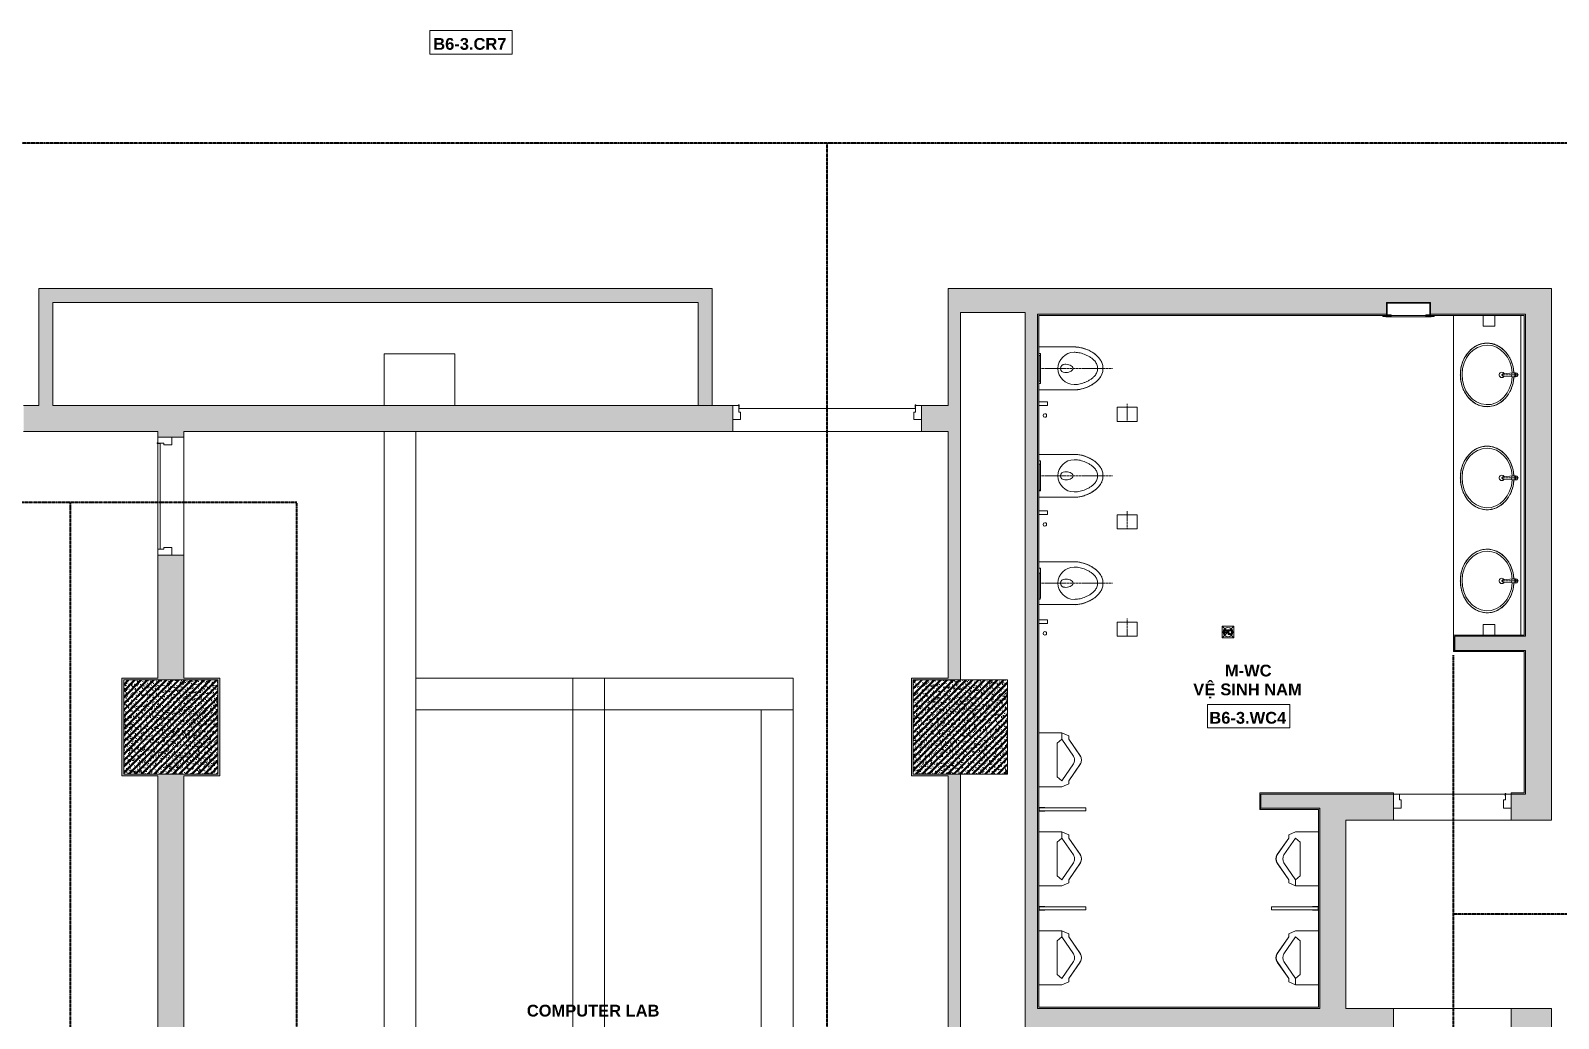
# Model space of a CAD drawing. Header units: millimetres. Extents: x -31340 to 17660, y 19597 to 75297.
# Drawn here: x -18080 to -5115, y 24872 to 33262 of the extents above; entities that cross this region are included whole.
import ezdxf

# ---------------------------------------------------------------- set-up
doc = ezdxf.new("R2010")
doc.units = ezdxf.units.MM
doc.linetypes.add('Dash', pattern=[6.35, 3.175, -3.175])
doc.linetypes.add('dash 1-1', pattern=[2, 1, -1])
for name, color, linetype, lineweight in [('A-AREA-IDEN', 2, 'Continuous', 9), ('A-DETL', 90, 'Continuous', 5), ('A-DETL-MBND', 5, 'Continuous', 5), ('A-DOOR', 31, 'Continuous', 5), ('A-DOOR-FRAM', 31, 'Continuous', 5), ('A-FLOR', 192, 'Continuous', 5), ('A-WALL', 113, 'Continuous', 5), ('A-WALL-PATT', 111, 'Continuous', 5), ('M-EQPM', 50, 'Continuous', 5), ('P-SANR-FIXT', 6, 'Continuous', 5), ('P-SANR-FIXT-HDLN', 131, 'Dash', 5), ('Q-SPCQ', 91, 'Continuous', 5), ('S-COLS', 52, 'Continuous', 5)]:
    doc.layers.add(name, color=color, linetype=linetype, lineweight=lineweight)
doc.styles.add('Arial_B', font='arialbd.ttf', dxfattribs={"height": 100})
doc.styles.add('Arial_B_1', font='arialbd.ttf', dxfattribs={"height": 100})
pattern_1 = [(50, (0, 0), (63.7639, -5.57885), [6.668, -73.343]), (355, (0, 0), (-12.33488, 66.86951), [5.334, -58.674]), (100.451, (5.314, -0.465), (51.43036, 61.29098), [5.667, -62.332]), (46.184, (0, 17.78), (94.87722, -14.71484), [10.001, -110.014]), (96.636, (7.91, 16.55), (83.09115, 86.5993), [8.5, -93.497]), (351.184, (0, 17.78), (83.09204, 86.59928), [8.001, -88.011]), (21, (8.89, 13.335), (53.06449, -35.79273), [6.667, -73.342]), (326, (8.89, 13.335), (21.63066, 64.46546), [5.334, -58.674]), (71.451, (13.31, 10.35), (74.69646, 28.67237), [5.667, -62.332]), (37.5, (0, 0), (1.080413, 29.594271), [1.676, -56.286, 1.676, -57.887, -58.896]), (37.5, (0, 0), (1.080413, 29.594271), [-117.526, 1.676, -57.22]), (7.5, (0, 0), (23.386368, 35.063507), [1.676, -32.283, 1.676, -54.953, -22.447]), (7.5, (0, 0), (23.386368, 35.063507), [-90.589, 1.676, -20.771]), (327.5, (-19.825, 0), (47.456567, -2.005468), [1.676, -20.549, 1.676, -67.666, -92.011]), (327.5, (-19.825, 0), (47.456567, -2.005468), [-91.567, 1.676, -90.335]), (317.5, (-28.715, 0), (51.84495, 8.89904), [1.676, -27.216, 1.676, -44.374, -65.342]), (317.5, (-28.715, 0), (51.84495, 8.89904), [-74.943, 1.676, -63.665]), (45, (0, 0), (-26.71591, 26.71591), []), (45, (0, 10.89), (-26.71591, 26.71591), [])]

# ---------------------------------------------------------------- blocks, each defined once
blk = doc.blocks.new('DP3-D301 - DP3-D301-9166700-3rd Traffic Floor Plan - Pedestrian')
at = {"layer": 'A-DOOR'}
for p, q in [((447, 113), (447, 94)), ((447, 94), (450, 94)), ((450, 94), (450, 108))]:
    blk.add_line(p, q, dxfattribs=at)
for centre, radius, start, end in [((450, 113), 3, 290.6789, 180), ((450, 113), 3, 48.0065, 121.3362), ((450, 113), 3, 48.0065, 121.3362), ((450, 113), 3, 48.0065, 121.3362), ((450, 113), 3, 48.0065, 121.3362), ((450, 113), 3, 48.0065, 121.3362), ((450, 113), 3, 48.0065, 121.3362), ((450, 113), 3, 48.0065, 121.3362), ((452, 108), 2.19, 120.9247, 176.9338)]:
    blk.add_arc(centre, radius, start, end, dxfattribs=at)
at = {"layer": 'A-DOOR-FRAM'}
for p, q in [((-450, 110), (-500, 110)), ((-450, 60), (-450, 110)), ((-435, 60), (-450, 60)), ((-435, -10), (-435, 60)), ((450, 60), (435, 60)), ((435, 60), (435, -10)), ((450, 94), (450, 60)), ((500, 110), (451, 110)), ((-500, -10), (-435, -10)), ((435, -10), (500, -10))]:
    blk.add_line(p, q, dxfattribs=at)
blk = doc.blocks.new('TWOG-Urinal Partition-Generic-WM - Type 1-10976875-3rd Traffic Floor Plan - Pedestrian')
at = {"layer": 'Q-SPCQ'}
for p, q in [((-262.3, 405), (-287.7, 405)), ((-287.7, 405), (-287.7, 8.175)), ((-262.3, 8.175), (-262.3, 405)), ((-287.7, 55.8), (-290.875, 55.8)), ((-290.875, 55.8), (-290.875, 5)), ((-290.875, 5), (-259.125, 5)), ((-287.7, 8.175), (-262.3, 8.175)), ((-259.125, 55.8), (-262.3, 55.8)), ((-259.125, 5), (-259.125, 55.8))]:
    blk.add_line(p, q, dxfattribs=at)
blk = doc.blocks.new('DP3-D401 - DP3-D401-12130309-3rd Traffic Floor Plan - Pedestrian')
at = {"layer": 'A-DOOR'}
for p, q in [((-751, 110), (-800, 110)), ((-750, 108), (-750, 94)), ((-750, 94), (-747, 94)), ((-750, 54), (-750, 94)), ((-735, 54), (-750, 54)), ((-747, 94), (-747, 113)), ((-735, -10), (-735, 54)), ((750, 54), (735, 54)), ((735, 54), (735, -10)), ((747, 113), (747, 94)), ((747, 94), (750, 94)), ((750, 94), (750, 108)), ((750, 94), (750, 54)), ((800, 110), (751, 110)), ((-800, -10), (-735, -10)), ((735, -10), (800, -10))]:
    blk.add_line(p, q, dxfattribs=at)
for centre, radius, start, end in [((-750, 113), 3, 0, 249.3211), ((-750, 113), 3, 58.6638, 131.9935), ((-750, 113), 3, 58.6638, 131.9935), ((-750, 113), 3, 58.6638, 131.9935), ((-750, 113), 3, 58.6638, 131.9935), ((-750, 113), 3, 58.6638, 131.9935), ((-750, 113), 3, 58.6638, 131.9935), ((-750, 113), 3, 58.6638, 131.9935), ((-752, 108), 2.19, 3.0662, 59.0753), ((750, 113), 3, 290.6789, 180), ((750, 113), 3, 48.0065, 121.3362), ((750, 113), 3, 48.0065, 121.3362), ((750, 113), 3, 48.0065, 121.3362), ((750, 113), 3, 48.0065, 121.3362), ((750, 113), 3, 48.0065, 121.3362), ((750, 113), 3, 48.0065, 121.3362), ((750, 113), 3, 48.0065, 121.3362), ((752, 108), 2.19, 120.9247, 176.9338)]:
    blk.add_arc(centre, radius, start, end, dxfattribs=at)
blk = doc.blocks.new('tu dien - tu dien-10598207-3rd Traffic Floor Plan - Pedestrian')
at = {"layer": 'M-EQPM', "color": 7}
for p, q in [((-300, -220), (-300, 220)), ((300, 220), (300, -220)), ((300, -220), (-300, -220))]:
    blk.add_line(p, q, dxfattribs=at)
blk = doc.blocks.new('OUTLET TRACK - OUTLET TRACK-10609662-3rd Traffic Floor Plan - Pedestrian')
at = {"layer": 'M-EQPM', "color": 7}
for p, q in [((9095, 135), (0, 135)), ((0, 135), (9095, 135)), ((9095, -135), (9095, 135)), ((9095, 135), (9095, -135)), ((0, -135), (9095, -135)), ((9095, -135), (0, -135))]:
    blk.add_line(p, q, dxfattribs=at)
blk = doc.blocks.new('OUTLET TRACK - OUTLET TRACK-10609678-3rd Traffic Floor Plan - Pedestrian')
at = {"layer": 'M-EQPM', "color": 7}
for p, q in [((0, 135), (7000, 135)), ((0, -135), (0, 135)), ((7000, 135), (0, 135)), ((0, 135), (0, -135)), ((7000, 135), (7000, -135)), ((7000, -135), (7000, 135)), ((7000, -135), (0, -135)), ((0, -135), (7000, -135))]:
    blk.add_line(p, q, dxfattribs=at)
blk = doc.blocks.new('OUTLET TRACK - OUTLET TRACK-10613660-3rd Traffic Floor Plan - Pedestrian')
at = {"layer": 'M-EQPM', "color": 7}
for p, q in [((0, 135), (3200, 135)), ((0, -135), (0, 135)), ((3200, 135), (0, 135)), ((0, 135), (0, -135)), ((3200, 135), (3200, -135)), ((3200, -135), (3200, 135)), ((3200, -135), (0, -135)), ((0, -135), (3200, -135))]:
    blk.add_line(p, q, dxfattribs=at)
blk = doc.blocks.new('OUTLET TRACK - OUTLET TRACK-10613659-3rd Traffic Floor Plan - Pedestrian')
at = {"layer": 'M-EQPM', "color": 7}
for p, q in [((0, 135), (6030, 135)), ((0, -135), (0, 135)), ((6030, 135), (0, 135)), ((0, 135), (0, -135)), ((6030, 135), (6030, -135)), ((6030, -135), (6030, 135)), ((6030, -135), (0, -135)), ((0, -135), (6030, -135))]:
    blk.add_line(p, q, dxfattribs=at)
blk = doc.blocks.new('Floor Drain-2D _SWA_ - FD-100-V30-3rd Traffic Floor Plan - Pedestrian')
at = {"layer": 'A-DETL-MBND', "color": 7}
for p, q in [((-50, 50), (-19, 19)), ((-50, -50), (-50, 50)), ((-50, 50), (50, 50)), ((1, 1), (-50, -50)), ((-5, 19), (-32, 19)), ((-32, 19), (-32, -21)), ((-27, 2), (-27, 14)), ((-27, 14), (-5, 14)), ((-8, 2), (-27, 2)), ((-14, 14), (1, -1)), ((-8, -3), (-8, 2)), ((-5, 14), (-5, 19)), ((15, 19), (1, 19)), ((1, 19), (1, -21)), ((14, 14), (6, 6)), ((6, -16), (6, 14)), ((6, 14), (15, 14)), ((22, 18), (15, 19)), ((15, 14), (22, 13)), ((50, 50), (18, 18)), ((28, 15), (22, 18)), ((22, 13), (27, 9)), ((27, 9), (29, -1)), ((32, 9), (28, 15)), ((34, -1), (32, 9)), ((50, 50), (50, -50)), ((50, -50), (-50, -50)), ((-32, -21), (-27, -21)), ((-27, -21), (-27, -3)), ((-27, -3), (-8, -3)), ((1, -21), (16, -21)), ((6, -6), (16, -16)), ((15, -16), (6, -16)), ((21, -15), (15, -16)), ((16, -21), (22, -20)), ((20, -20), (50, -50)), ((25, -13), (21, -15)), ((22, -20), (27, -18)), ((28, -8), (25, -13)), ((27, -18), (30, -15)), ((29, -1), (28, -8)), ((30, -15), (33, -9)), ((33, -9), (34, -1))]:
    blk.add_line(p, q, dxfattribs=at)
blk.add_circle((0, 0), 40, dxfattribs=at)
blk = doc.blocks.new('TOTO-WC-WH - TOILET-V41-3rd Traffic Floor Plan - Pedestrian')
at = {"layer": 'P-SANR-FIXT', "color": 7}
for p, q in [((-182, -300), (-182, 0)), ((-182, 0), (-182, -300)), ((-127, -11), (-127, -15)), ((128, -15), (-127, -15)), ((128, -15), (128, 0)), ((182, 0), (182, -300)), ((182, 0), (182, -300))]:
    blk.add_line(p, q, dxfattribs=at)
for centre, radius in [((0, -300), 137), ((0, -220), 35)]:
    blk.add_arc(centre, radius, 360, 180, dxfattribs=at)
for points, knots in [([(-35, -220), (-36, -234), (-31, -268), (-12, -292), (0, -292)], [0, 0, 0, 0, 0.0856719, 0.1699366, 0.1699366, 0.1699366, 0.1699366]), ([(35, -220), (36, -234), (31, -268), (12, -292), (0, -292)], [0, 0, 0, 0, 0.0856719, 0.1699366, 0.1699366, 0.1699366, 0.1699366]), ([(0, -545), (-9, -545), (-25, -543), (-44, -538), (-58, -532), (-68, -526), (-78, -520), (-90, -511), (-104, -498), (-119, -481), (-132, -462), (-144, -443), (-154, -424), (-165, -398), (-175, -367), (-181, -332), (-183, -310), (-182, -300)], [-1, -1, -1, -1, -0.9375, -0.875, -0.84375, -0.8125, -0.78125, -0.75, -0.6875, -0.625, -0.5625, -0.5, -0.4375, -0.375, -0.25, -0.125, 0, 0, 0, 0]), ([(-182, -300), (-182, -338), (-163, -439), (-72, -545), (0, -545)], [0, 0, 0, 0, 0.3064, 0.6503698, 0.6503698, 0.6503698, 0.6503698]), ([(-137, -300), (-137, -312), (-136, -332), (-129, -362), (-121, -385), (-111, -409), (-98, -434), (-82, -456), (-65, -474), (-49, -486), (-34, -494), (-18, -499), (-6, -500), (0, -500)], [0, 0, 0, 0, 0.118249, 0.1773736, 0.2364981, 0.2956226, 0.3547471, 0.4138717, 0.4729962, 0.5173396, 0.561683, 0.6060264, 0.6503698, 0.6503698, 0.6503698, 0.6503698]), ([(182, -300), (183, -310), (181, -332), (175, -367), (165, -398), (154, -424), (144, -443), (132, -462), (119, -481), (104, -498), (90, -511), (78, -520), (68, -526), (58, -532), (44, -538), (25, -543), (9, -545), (0, -545)], [-1, -1, -1, -1, -0.875, -0.75, -0.625, -0.5625, -0.5, -0.4375, -0.375, -0.3125, -0.25, -0.21875, -0.1875, -0.15625, -0.125, -0.0625, 0, 0, 0, 0]), ([(137, -300), (137, -312), (136, -332), (129, -362), (121, -385), (111, -409), (98, -434), (82, -456), (65, -474), (49, -486), (34, -494), (18, -499), (6, -500), (0, -500)], [0, 0, 0, 0, 0.118249, 0.1773736, 0.2364981, 0.2956226, 0.3547471, 0.4138717, 0.4729962, 0.5173396, 0.561683, 0.6060264, 0.6503698, 0.6503698, 0.6503698, 0.6503698]), ([(182, -300), (182, -338), (163, -439), (72, -545), (0, -545)], [0, 0, 0, 0, 0.3064, 0.6503698, 0.6503698, 0.6503698, 0.6503698])]:
    blk.add_open_spline(points, degree=3, knots=knots, dxfattribs=at)
at = {"layer": 'P-SANR-FIXT-HDLN', "color": 7}
blk.add_line((0, -625), (0, -11), dxfattribs=at)
blk = doc.blocks.new('TRIGGER SPRAY SET - THX20NBPIV-V39-3rd Traffic Floor Plan - Pedestrian')
at = {"layer": 'P-SANR-FIXT', "color": 7}
for p, q in [((-15, 75), (-15, 0)), ((-15, 0), (15, 0)), ((15, 0), (15, 75))]:
    blk.add_line(p, q, dxfattribs=at)
for start, end in [(0, 180), (180, 360)]:
    blk.add_arc((-100, 23), 15, start, end, dxfattribs=at)
blk = doc.blocks.new('TOTO-WC-WH - TOILET-V38-3rd Traffic Floor Plan - Pedestrian')
at = {"layer": 'P-SANR-FIXT', "color": 7}
for p, q in [((-182, -300), (-182, 0)), ((-182, 0), (-182, -300)), ((-127, 0), (-127, -15)), ((128, -15), (-127, -15)), ((128, -15), (128, 0)), ((182, 0), (182, -300)), ((182, 0), (182, -300))]:
    blk.add_line(p, q, dxfattribs=at)
for centre, radius in [((0, -300), 137), ((0, -220), 35)]:
    blk.add_arc(centre, radius, 360, 180, dxfattribs=at)
for points, knots in [([(-35, -220), (-36, -234), (-31, -268), (-12, -292), (0, -292)], [0, 0, 0, 0, 0.0856719, 0.1699366, 0.1699366, 0.1699366, 0.1699366]), ([(35, -220), (36, -234), (31, -268), (12, -292), (0, -292)], [0, 0, 0, 0, 0.0856719, 0.1699366, 0.1699366, 0.1699366, 0.1699366]), ([(0, -545), (-9, -545), (-25, -543), (-44, -538), (-58, -532), (-68, -526), (-78, -520), (-90, -511), (-104, -498), (-119, -481), (-132, -462), (-144, -443), (-154, -424), (-165, -398), (-175, -367), (-181, -332), (-183, -310), (-182, -300)], [-1, -1, -1, -1, -0.9375, -0.875, -0.84375, -0.8125, -0.78125, -0.75, -0.6875, -0.625, -0.5625, -0.5, -0.4375, -0.375, -0.25, -0.125, 0, 0, 0, 0]), ([(-182, -300), (-182, -338), (-163, -439), (-72, -545), (0, -545)], [0, 0, 0, 0, 0.3064, 0.6503698, 0.6503698, 0.6503698, 0.6503698]), ([(-137, -300), (-137, -312), (-136, -332), (-129, -362), (-121, -385), (-111, -409), (-98, -434), (-82, -456), (-65, -474), (-49, -486), (-34, -494), (-18, -499), (-6, -500), (0, -500)], [0, 0, 0, 0, 0.118249, 0.1773736, 0.2364981, 0.2956226, 0.3547471, 0.4138717, 0.4729962, 0.5173396, 0.561683, 0.6060264, 0.6503698, 0.6503698, 0.6503698, 0.6503698]), ([(182, -300), (183, -310), (181, -332), (175, -367), (165, -398), (154, -424), (144, -443), (132, -462), (119, -481), (104, -498), (90, -511), (78, -520), (68, -526), (58, -532), (44, -538), (25, -543), (9, -545), (0, -545)], [-1, -1, -1, -1, -0.875, -0.75, -0.625, -0.5625, -0.5, -0.4375, -0.375, -0.3125, -0.25, -0.21875, -0.1875, -0.15625, -0.125, -0.0625, 0, 0, 0, 0]), ([(137, -300), (137, -312), (136, -332), (129, -362), (121, -385), (111, -409), (98, -434), (82, -456), (65, -474), (49, -486), (34, -494), (18, -499), (6, -500), (0, -500)], [0, 0, 0, 0, 0.118249, 0.1773736, 0.2364981, 0.2956226, 0.3547471, 0.4138717, 0.4729962, 0.5173396, 0.561683, 0.6060264, 0.6503698, 0.6503698, 0.6503698, 0.6503698]), ([(182, -300), (182, -338), (163, -439), (72, -545), (0, -545)], [0, 0, 0, 0, 0.3064, 0.6503698, 0.6503698, 0.6503698, 0.6503698])]:
    blk.add_open_spline(points, degree=3, knots=knots, dxfattribs=at)
at = {"layer": 'P-SANR-FIXT-HDLN', "color": 7}
blk.add_line((0, -625), (0, -11), dxfattribs=at)
blk = doc.blocks.new('LAVABOR COUNTER1 - COUNTER TOP 1_1 2290-9919445-3rd Traffic Floor Plan - Pedestrian')
at = {"layer": 'P-SANR-FIXT', "color": 7}
blk.add_line((-1357, -600), (1357, -600), dxfattribs=at)
blk = doc.blocks.new('LAVABOR BASIN - LAVABOR BASIN-V42-3rd Traffic Floor Plan - Pedestrian')
at = {"layer": 'P-SANR-FIXT', "color": 7}
for start, end in [(180, 59.5284), (120.4749, 180)]:
    blk.add_arc((0, -190), 22.5, start, end, dxfattribs=at)
for major_axis, ratio, start_param, end_param in [((-270, 0), 0.842593, 4.776434, 6.283185), ((270, 0), 0.842593, 3.141593, 7.789937), ((-253, 0), 0.841897, 4.777915, 6.283185), ((253, 0), 0.841897, 3.141593, 7.788532)]:
    blk.add_ellipse((0, -315), major_axis=major_axis, ratio=ratio, start_param=start_param, end_param=end_param, dxfattribs=at)
for points, knots in [([(-17, -88), (-21, -88), (-29, -89), (-40, -90), (-57, -92), (-73, -96), (-88, -100), (-104, -105), (-123, -112), (-144, -122), (-161, -132), (-174, -141), (-186, -150), (-201, -163), (-214, -176), (-224, -187), (-233, -199), (-243, -214), (-252, -233), (-260, -253), (-266, -273), (-269, -294), (-270, -308), (-270, -315)], [0.5203737, 0.5203737, 0.5203737, 0.5203737, 0.5333333, 0.5479167, 0.5625, 0.5916667, 0.60625, 0.6208333, 0.65, 0.6791667, 0.7083333, 0.7229167, 0.7375, 0.7666667, 0.7958333, 0.8104167, 0.825, 0.8541667, 0.8833333, 0.9125, 0.9416667, 0.9708333, 1, 1, 1, 1]), ([(270, -315), (270, -307), (269, -291), (265, -272), (261, -256), (257, -245), (252, -233), (247, -222), (241, -212), (234, -201), (227, -191), (219, -181), (210, -172), (201, -163), (191, -154), (181, -146), (170, -138), (159, -131), (147, -124), (135, -118), (123, -112), (110, -107), (97, -103), (83, -99), (70, -95), (56, -92), (42, -90), (29, -89), (21, -88), (17, -88)], [0, 0, 0, 0, 0.0333333, 0.0666667, 0.0833333, 0.1, 0.1166667, 0.1333333, 0.15, 0.1666667, 0.1833333, 0.2, 0.2166667, 0.2333333, 0.25, 0.2666667, 0.2833333, 0.3, 0.3166667, 0.3333333, 0.35, 0.3666667, 0.3833333, 0.4, 0.4166667, 0.4333333, 0.45, 0.4666667, 0.4796263, 0.4796263, 0.4796263, 0.4796263]), ([(-270, -315), (-270, -323), (-269, -339), (-265, -358), (-261, -374), (-257, -385), (-252, -397), (-247, -408), (-241, -418), (-234, -429), (-227, -439), (-219, -449), (-210, -458), (-201, -467), (-191, -476), (-181, -484), (-170, -492), (-159, -499), (-147, -506), (-135, -512), (-123, -518), (-110, -523), (-97, -527), (-83, -531), (-70, -535), (-56, -538), (-42, -540), (-28, -541), (-14, -542), (0, -543), (14, -542), (28, -541), (40, -540), (57, -538), (73, -534), (88, -530), (104, -525), (123, -518), (144, -508), (161, -498), (174, -489), (186, -480), (201, -467), (214, -454), (224, -443), (233, -431), (243, -416), (252, -397), (260, -377), (266, -357), (269, -336), (270, -322), (270, -315)], [0, 0, 0, 0, 0.033333, 0.066667, 0.083333, 0.1, 0.116667, 0.133333, 0.15, 0.166667, 0.183333, 0.2, 0.216667, 0.233333, 0.25, 0.266667, 0.283333, 0.3, 0.316667, 0.333333, 0.35, 0.366667, 0.383333, 0.4, 0.416667, 0.433333, 0.45, 0.466667, 0.483333, 0.5, 0.516667, 0.533333, 0.547917, 0.5625, 0.591667, 0.60625, 0.620833, 0.65, 0.679167, 0.708333, 0.722917, 0.7375, 0.766667, 0.795833, 0.810417, 0.825, 0.854167, 0.883333, 0.9125, 0.941667, 0.970833, 1, 1, 1, 1])]:
    blk.add_open_spline(points, degree=3, knots=knots, dxfattribs=at)
blk = doc.blocks.new('LAVABOR BASIN - LAVABOR BASIN-V43-3rd Traffic Floor Plan - Pedestrian')
at = {"layer": 'P-SANR-FIXT', "color": 7}
for start, end in [(180, 59.5286), (120.4747, 180)]:
    blk.add_arc((0, -190), 22.5, start, end, dxfattribs=at)
for major_axis, ratio, start_param, end_param in [((-270, 0), 0.842593, 4.776434, 6.283185), ((270, 0), 0.842593, 3.141593, 7.789937), ((-253, 0), 0.841897, 4.777914, 6.283185), ((253, 0), 0.841897, 3.141593, 7.788532)]:
    blk.add_ellipse((0, -315), major_axis=major_axis, ratio=ratio, start_param=start_param, end_param=end_param, dxfattribs=at)
for points, knots in [([(-17, -88), (-21, -88), (-29, -89), (-40, -90), (-57, -92), (-73, -96), (-88, -100), (-104, -105), (-123, -112), (-144, -122), (-161, -132), (-174, -141), (-186, -150), (-201, -163), (-214, -176), (-224, -187), (-233, -199), (-243, -214), (-252, -233), (-260, -253), (-266, -273), (-269, -294), (-270, -308), (-270, -315)], [0.5203737, 0.5203737, 0.5203737, 0.5203737, 0.5333333, 0.5479167, 0.5625, 0.5916667, 0.60625, 0.6208333, 0.65, 0.6791667, 0.7083333, 0.7229167, 0.7375, 0.7666667, 0.7958333, 0.8104167, 0.825, 0.8541667, 0.8833333, 0.9125, 0.9416667, 0.9708333, 1, 1, 1, 1]), ([(270, -315), (270, -307), (269, -291), (265, -272), (261, -256), (257, -245), (252, -233), (247, -222), (241, -212), (234, -201), (227, -191), (219, -181), (210, -172), (201, -163), (191, -154), (181, -146), (170, -138), (159, -131), (147, -124), (135, -118), (123, -112), (110, -107), (97, -103), (83, -99), (70, -95), (56, -92), (42, -90), (29, -89), (21, -88), (17, -88)], [0, 0, 0, 0, 0.0333333, 0.0666667, 0.0833333, 0.1, 0.1166667, 0.1333333, 0.15, 0.1666667, 0.1833333, 0.2, 0.2166667, 0.2333333, 0.25, 0.2666667, 0.2833333, 0.3, 0.3166667, 0.3333333, 0.35, 0.3666667, 0.3833333, 0.4, 0.4166667, 0.4333333, 0.45, 0.4666667, 0.4796263, 0.4796263, 0.4796263, 0.4796263]), ([(-270, -315), (-270, -323), (-269, -339), (-265, -358), (-261, -374), (-257, -385), (-252, -397), (-247, -408), (-241, -418), (-234, -429), (-227, -439), (-219, -449), (-210, -458), (-201, -467), (-191, -476), (-181, -484), (-170, -492), (-159, -499), (-147, -506), (-135, -512), (-123, -518), (-110, -523), (-97, -527), (-83, -531), (-70, -535), (-56, -538), (-42, -540), (-28, -541), (-14, -542), (0, -543), (14, -542), (28, -541), (40, -540), (57, -538), (73, -534), (88, -530), (104, -525), (123, -518), (144, -508), (161, -498), (174, -489), (186, -480), (201, -467), (214, -454), (224, -443), (233, -431), (243, -416), (252, -397), (260, -377), (266, -357), (269, -336), (270, -322), (270, -315)], [0, 0, 0, 0, 0.033333, 0.066667, 0.083333, 0.1, 0.116667, 0.133333, 0.15, 0.166667, 0.183333, 0.2, 0.216667, 0.233333, 0.25, 0.266667, 0.283333, 0.3, 0.316667, 0.333333, 0.35, 0.366667, 0.383333, 0.4, 0.416667, 0.433333, 0.45, 0.466667, 0.483333, 0.5, 0.516667, 0.533333, 0.547917, 0.5625, 0.591667, 0.60625, 0.620833, 0.65, 0.679167, 0.708333, 0.722917, 0.7375, 0.766667, 0.795833, 0.810417, 0.825, 0.854167, 0.883333, 0.9125, 0.941667, 0.970833, 1, 1, 1, 1])]:
    blk.add_open_spline(points, degree=3, knots=knots, dxfattribs=at)
blk = doc.blocks.new('MIRROR - MIRROR 5_1-9157600-3rd Traffic Floor Plan - Pedestrian')
at = {"layer": 'P-SANR-FIXT', "color": 7}
for p, q in [((-1357, 0), (1357, 0)), ((-1357, 0), (-1357, -30)), ((1357, -30), (1357, 0)), ((1357, -30), (-1357, -30))]:
    blk.add_line(p, q, dxfattribs=at)
blk = doc.blocks.new('URINAL1 - UT500T 2-8453147-3rd Traffic Floor Plan - Pedestrian')
at = {"layer": 'P-SANR-FIXT', "color": 7}
for p, q in [((-9624, 74572), (-9624, 74767)), ((-9624, 74767), (-9624, 74572)), ((-9166, 74767), (-9166, 74572)), ((-9166, 74572), (-9166, 74767)), ((-9599, 74513), (-9624, 74572)), ((-9624, 74572), (-9599, 74513)), ((-9538, 74611), (-9572, 74572)), ((-9572, 74572), (-9428, 74473)), ((-9252, 74611), (-9538, 74611)), ((-9362, 74473), (-9218, 74572)), ((-9218, 74572), (-9252, 74611)), ((-9218, 74572), (-9166, 74572)), ((-9166, 74572), (-9191, 74513)), ((-9166, 74572), (-9191, 74513)), ((-9572, 74513), (-9599, 74513)), ((-9599, 74513), (-9572, 74513)), ((-9431, 74416), (-9572, 74513)), ((-9572, 74513), (-9428, 74414)), ((-9391, 74464), (-9399, 74464)), ((-9218, 74513), (-9362, 74414)), ((-9218, 74513), (-9359, 74416)), ((-9191, 74513), (-9218, 74513)), ((-9191, 74513), (-9218, 74513)), ((-9391, 74405), (-9399, 74405))]:
    blk.add_line(p, q, dxfattribs=at)
for centre, radius, start, end in [((-9399, 74515), 50.8, 235.4551, 270), ((-9391, 74515), 50.8, 270, 304.5449), ((-9395, 74469), 63.5, 235.4551, 304.5449), ((-9399, 74456), 50.8, 235.4551, 270.0073), ((-9391, 74456), 50.8, 270, 304.5449)]:
    blk.add_arc(centre, radius, start, end, dxfattribs=at)
blk = doc.blocks.new('SOAP DISPENSER - LT764-8453153-3rd Traffic Floor Plan - Pedestrian')
at = {"layer": 'P-SANR-FIXT', "color": 7}
for p, q in [((-50, 0), (-50, -90)), ((-50, -90), (50, -90)), ((50, -90), (50, 0))]:
    blk.add_line(p, q, dxfattribs=at)
blk = doc.blocks.new('TOILET PAPER DISPENSER1 - DS708PAS-V44-3rd Traffic Floor Plan - Pedestrian')
at = {"layer": 'P-SANR-FIXT', "color": 7}
for p, q in [((85, 0), (-85, 0)), ((-85, 0), (-85, -120)), ((-85, -120), (-85, 0)), ((-85, 0), (85, 0)), ((-85, -120), (85, -120)), ((85, -120), (-85, -120)), ((85, -120), (85, 0)), ((85, 0), (85, -120))]:
    blk.add_line(p, q, dxfattribs=at)
at = {"layer": 'P-SANR-FIXT-HDLN', "color": 7}
blk.add_line((0, 0), (0, -150), dxfattribs=at)
blk = doc.blocks.new('TOWEL AND WASTE 1 - towel_dwg-11893426-3rd Traffic Floor Plan - Pedestrian')
at = {"layer": 'P-SANR-FIXT', "color": 7, "flags": 128}
blk.add_lwpolyline([(32598, 0), (32985, 0), (32598, 0)], dxfattribs=at)
blk.add_lwpolyline([(32598, 0), (32985, 0), (32598, 0)], dxfattribs=at)
blk = doc.blocks.new('TOWEL AND WASTE 1 - Towel And Waste-13_1-V45-3rd Traffic Floor Plan - Pedestrian')
at = {"layer": 'P-SANR-FIXT', "color": 7}
for p, q in [((-92, 15), (-92, 5)), ((-23, 15), (-92, 15)), ((-92, 5), (-62, 5)), ((-62, 5), (-62, -105)), ((-62, 5), (312, 5)), ((-62, -100), (-62, 5)), ((-57, 0), (-23, 0)), ((-57, -100), (-57, 0)), ((-23, 0), (-23, 15)), ((272, 15), (272, 0)), ((343, 15), (272, 15)), ((272, 0), (307, 0)), ((307, 0), (307, -100)), ((312, 5), (343, 5)), ((312, -105), (312, 5)), ((312, 5), (312, -100)), ((343, 5), (343, 15)), ((312, -100), (-62, -100)), ((-62, -105), (312, -105)), ((307, -100), (-57, -100))]:
    blk.add_line(p, q, dxfattribs=at)
blk.add_blockref('TOWEL AND WASTE 1 - towel_dwg-11893426-3rd Traffic Floor Plan - Pedestrian', (-32666, 16))
blk = doc.blocks.new('voi nuoc 1 - BASIN TAP 1-9740867-3rd Traffic Floor Plan - Pedestrian')
at = {"layer": 'P-SANR-FIXT', "color": 7}
for p, q in [((-17, -23), (-17, -44)), ((-17, -44), (-17, -23)), ((-17, -44), (-10, -131)), ((-10, -131), (-17, -44)), ((10, -131), (17, -44)), ((10, -131), (17, -44)), ((17, -44), (17, -23)), ((17, -44), (17, -23))]:
    blk.add_line(p, q, dxfattribs=at)
for centre, radius, start, end in [((0, -23), 17.3, 360, 180), ((0, -23), 17.3, 360, 180), ((0, -131), 10, 180, 360), ((0, -131), 10, 180, 360)]:
    blk.add_arc(centre, radius, start, end, dxfattribs=at)
blk.add_ellipse((0, -40), major_axis=(17.2, 0), ratio=0.965926, start_param=0, end_param=3.141593, dxfattribs=at)
blk.add_ellipse((0, -44), major_axis=(17.2, 0), ratio=0.965926, dxfattribs=at)
at = {"layer": 'P-SANR-FIXT-HDLN', "color": 7}
for p, q in [((0, 0), (0, -144)), ((-12, -23), (13, -23)), ((-12, -131), (13, -131))]:
    blk.add_line(p, q, dxfattribs=at)
blk.add_circle((0, -23), 6.5, dxfattribs=at)
blk = doc.blocks.new('TOTO-FLUSH PANEL - MB005DG-9740856-3rd Traffic Floor Plan - Pedestrian')
at = {"layer": 'P-SANR-FIXT', "color": 7}
for p, q in [((110, -11), (110, 0)), ((-110, 0), (-110, -11)), ((110, -11), (-110, -11))]:
    blk.add_line(p, q, dxfattribs=at)
blk = doc.blocks.new('TOTO-FLUSH PANEL - MB005DG-V46-3rd Traffic Floor Plan - Pedestrian')
at = {"layer": 'P-SANR-FIXT', "color": 7}
for p, q in [((-110, 0), (-110, -11)), ((110, -11), (110, 0)), ((110, -11), (-110, -11))]:
    blk.add_line(p, q, dxfattribs=at)
blk = doc.blocks.new('Room Tag - Room Tag-8377849-3rd Traffic Floor Plan - Pedestrian')
at = {"layer": 'A-AREA-IDEN'}
for p, q in [((-7, -0.80625), (-7, -4.80625)), ((-7, -0.80625), (7, -0.80625)), ((7, -0.80625), (7, -4.80625)), ((-7, -4.80625), (7, -4.80625))]:
    blk.add_line(p, q, dxfattribs=at)

msp = doc.modelspace()

# ---------------------------------------------------------------- hatches: boundary and pattern name
at = {"layer": 'A-WALL-PATT'}
for points in [[(-12415, 30952), (-12295, 30952), (-12295, 31072), (-18010, 31072), (-18010, 30952), (-14911, 30952)], [(-10286, 27762), (-10190, 27762), (-10190, 31072), (-10295, 31072), (-10295, 27762)], [(-9640, 30867), (-9640, 31072), (-10190, 31072), (-10190, 30867)], [(-6200, 30852), (-5175, 30852), (-5175, 31072), (-9640, 31072), (-9640, 30852), (-6574, 30852), (-6574, 30947), (-6200, 30947), (-6200, 30894)], [(-18010, 30077), (-17890, 30077), (-17890, 30952), (-18010, 30952), (-18010, 30344)], [(-12415, 30077), (-12295, 30077), (-12295, 30952), (-12415, 30952), (-12415, 30344)], [(-9535, 19897), (-9535, 30852), (-9640, 30852), (-9640, 19897)], [(-9525, 24957), (-9525, 30842), (-9535, 30842), (-9535, 24957)], [(-5395, 28117), (-5395, 30842), (-5405, 30842), (-5405, 28117)], [(-5395, 26557), (-5175, 26557), (-5175, 30852), (-5395, 30852), (-5395, 26777)], [(-5405, 28117), (-5405, 28117), (-5405, 28127), (-6005, 28127), (-6005, 28117), (-5435, 28117)], [(-5995, 27987), (-5995, 28117), (-6005, 28117), (-6005, 27987)], [(-5395, 27997), (-5395, 28117), (-5995, 28117), (-5995, 27997), (-5661, 27997)], [(-5395, 27987), (-5395, 27997), (-5995, 27997), (-5995, 27987), (-5405, 27987)], [(-5395, 26777), (-5395, 27987), (-5405, 27987), (-5405, 26777)], [(-16475, 27747), (-16475, 27762), (-17305, 27762), (-17305, 27747), (-16490, 27747)], [(-17290, 26932), (-17290, 27747), (-17305, 27747), (-17305, 26932)], [(-16475, 26932), (-16475, 27747), (-16490, 27747), (-16490, 26932)], [(-10590, 27747), (-10190, 27747), (-10190, 27762), (-10605, 27762), (-10605, 27747)], [(-10590, 26932), (-10590, 27747), (-10605, 27747), (-10605, 26932)], [(-17290, 26932), (-16490, 26932), (-16490, 26947), (-17290, 26947)], [(-17000, 21062), (-16780, 21062), (-16780, 26932), (-17000, 26932), (-17000, 23308)], [(-10590, 26932), (-10190, 26932), (-10190, 26947), (-10590, 26947)], [(-10286, 21062), (-10190, 21062), (-10190, 26932), (-10295, 26932), (-10295, 21062)], [(-7640, 26647), (-7640, 26777), (-7650, 26777), (-7650, 26647)], [(-7140, 26657), (-7140, 26777), (-7640, 26777), (-7640, 26657)], [(-7150, 26647), (-7150, 26657), (-7640, 26657), (-7640, 26647)], [(-7140, 24957), (-7140, 26657), (-7150, 26657), (-7150, 24957)], [(-7140, 24957), (-6920, 24957), (-6920, 26557), (-7140, 26557), (-7140, 25653)], [(-7974, 24957), (-7150, 24957), (-7150, 24967), (-9525, 24967), (-9525, 24957)]]:
    msp.add_hatch(color=256, dxfattribs=at).paths.add_polyline_path(points)
h = msp.add_hatch(color=256, dxfattribs=at)
h.paths.add_polyline_path([(-9535, 30842), (-6574, 30842), (-6574, 30852), (-9535, 30852)])
h.paths.add_polyline_path([(-5405, 30842), (-5395, 30842), (-5395, 30852), (-6200, 30852), (-6200, 30842), (-5405, 30842)])
h = msp.add_hatch(color=256, dxfattribs=at)
h.paths.add_polyline_path([(-17224, 29857), (-12120, 29857), (-12120, 30077), (-18140, 30077), (-18140, 29857), (-17802, 29857)])
h.paths.add_polyline_path([(-23885, 29857), (-19740, 29857), (-19740, 30077), (-23885, 30077)])
h.paths.add_polyline_path([(-10520, 29857), (-10295, 29857), (-10295, 30077), (-10520, 30077), (-10520, 30051)])
h = msp.add_hatch(color=256, dxfattribs=at)
h.paths.add_polyline_path([(-17000, 27762), (-16780, 27762), (-16780, 28807), (-17000, 28807), (-17000, 27999)])
h.paths.add_polyline_path([(-17000, 29807), (-16780, 29807), (-16780, 29857), (-17000, 29857)])
h = msp.add_hatch(color=256, dxfattribs=at)
h.paths.add_polyline_path([(-5405, 26777), (-5405, 26787), (-5515, 26787), (-5515, 26777)])
h.paths.add_polyline_path([(-7640, 26777), (-6515, 26777), (-6515, 26787), (-7650, 26787), (-7650, 26777)])
h = msp.add_hatch(color=256, dxfattribs=at)
h.paths.add_polyline_path([(-5515, 26557), (-5395, 26557), (-5395, 26777), (-5515, 26777)])
h.paths.add_polyline_path([(-7140, 26557), (-6515, 26557), (-6515, 26777), (-7140, 26777), (-7140, 26657)])
h = msp.add_hatch(color=256, dxfattribs=at)
h.paths.add_polyline_path([(-6515, 24737), (-6515, 24957), (-9535, 24957), (-9535, 24737), (-6920, 24737)])
h.paths.add_polyline_path([(-5175, 24737), (-5175, 24957), (-5515, 24957), (-5515, 24737), (-5395, 24737)])
at = {"layer": 'S-COLS'}
h = msp.add_hatch(dxfattribs=at)
h.set_pattern_fill('FP_1', color=256, style=0, pattern_type=2)
h.set_pattern_definition(pattern_1)
h.paths.add_polyline_path([(-16490, 27747), (-17290, 27747), (-17290, 26947), (-16490, 26947)])
h = msp.add_hatch(dxfattribs=at)
h.set_pattern_fill('FP_1', color=256, style=0, pattern_type=2)
h.set_pattern_definition(pattern_1)
h.paths.add_polyline_path([(-10286, 26947), (-9790, 26947), (-9790, 27747), (-10590, 27747), (-10590, 26947)])

# ---------------------------------------------------------------- linework, layer by layer
at = {"layer": 'A-DETL', "linetype": 'dash 1-1', "lineweight": 40}
for p, q in [((4925, 32305), (-25155, 32305)), ((-11320, 20452), (-11320, 32305)), ((-15820, 29252), (-18940, 29252)), ((-17744, 29252), (-17744, 20452)), ((-15820, 20452), (-15820, 29252)), ((-6005, 23057), (-6005, 27957)), ((-4475, 25757), (-6005, 25757))]:
    msp.add_line(p, q, dxfattribs=at)
at = {"layer": 'A-FLOR'}
for p, q in [((-9640, 31072), (-5175, 31072)), ((-10190, 30867), (-9640, 30867)), ((-12070, 30052), (-10570, 30052)), ((-10520, 29857), (-12120, 29857)), ((-16980, 28857), (-16980, 29757))]:
    msp.add_line(p, q, dxfattribs=at)
at = {"layer": 'A-WALL', "lineweight": 15}
for p, q in [((-12295, 31072), (-18010, 31072)), ((-18010, 31072), (-18010, 30077)), ((-12295, 30077), (-12295, 31072)), ((-10295, 31072), (-10295, 30077)), ((-9640, 31072), (-10295, 31072)), ((-5175, 31072), (-9640, 31072)), ((-5175, 26557), (-5175, 31072)), ((-17890, 30952), (-12415, 30952)), ((-17890, 30077), (-17890, 30952)), ((-12415, 30952), (-12415, 30077)), ((-10190, 27747), (-10190, 30867)), ((-10190, 30867), (-9640, 30867)), ((-9640, 30867), (-9640, 20102)), ((-9535, 30852), (-6574, 30852)), ((-9535, 24957), (-9535, 30852)), ((-9525, 30842), (-6574, 30842)), ((-9525, 26663), (-9525, 30842)), ((-5395, 30852), (-6200, 30852)), ((-6200, 30842), (-5435, 30842)), ((-5395, 30852), (-5395, 28117)), ((-5395, 30842), (-5395, 30852)), ((-18010, 30077), (-18140, 30077)), ((-12120, 30077), (-17890, 30077)), ((-12120, 29857), (-12120, 30077)), ((-10295, 30077), (-10520, 30077)), ((-10520, 30077), (-10520, 29857)), ((-18140, 29857), (-17000, 29857)), ((-17000, 29857), (-17000, 29807)), ((-16780, 29857), (-12120, 29857)), ((-16780, 29807), (-16780, 29857)), ((-10520, 29857), (-10295, 29857)), ((-10295, 29857), (-10295, 27762)), ((-17000, 29807), (-16780, 29807)), ((-16780, 28807), (-17000, 28807)), ((-17000, 28807), (-17000, 27762)), ((-16780, 27762), (-16780, 28807)), ((-5435, 28127), (-6005, 28127)), ((-6005, 28127), (-6005, 27987)), ((-5395, 28117), (-5995, 28117)), ((-5995, 28117), (-5995, 27997)), ((-5995, 28117), (-5395, 28117)), ((-5995, 27997), (-5995, 28117)), ((-6005, 27987), (-5405, 27987)), ((-5995, 27997), (-5395, 27997)), ((-5395, 27997), (-5995, 27997)), ((-5405, 27987), (-5405, 26787)), ((-5395, 27987), (-5395, 27997)), ((-5395, 26777), (-5395, 27997)), ((-17000, 27762), (-17305, 27762)), ((-17305, 27762), (-17305, 26932)), ((-17290, 27747), (-16490, 27747)), ((-17290, 26947), (-17290, 27747)), ((-16475, 27762), (-16780, 27762)), ((-16490, 27747), (-16490, 26947)), ((-16475, 26932), (-16475, 27762)), ((-10295, 27762), (-10605, 27762)), ((-10605, 27762), (-10605, 26932)), ((-10590, 27747), (-10190, 27747)), ((-10590, 26947), (-10590, 27747)), ((-17305, 26932), (-17000, 26932)), ((-16490, 26947), (-17290, 26947)), ((-17000, 26932), (-17000, 21062)), ((-16780, 26932), (-16475, 26932)), ((-16780, 21062), (-16780, 26932)), ((-10605, 26932), (-10295, 26932)), ((-10190, 26947), (-10590, 26947)), ((-10295, 26932), (-10295, 21062)), ((-10190, 21047), (-10190, 26947)), ((-6515, 26787), (-7650, 26787)), ((-7650, 26787), (-7650, 26647)), ((-6515, 26777), (-7640, 26777)), ((-7640, 26777), (-7640, 26657)), ((-6515, 26557), (-6515, 26787)), ((-5515, 26787), (-5515, 26557)), ((-5405, 26787), (-5515, 26787)), ((-5515, 26777), (-5395, 26777)), ((-9525, 25823), (-9525, 26631)), ((-7650, 26647), (-7150, 26647)), ((-7640, 26657), (-7140, 26657)), ((-7150, 26647), (-7150, 25823)), ((-7140, 26657), (-7140, 24957)), ((-6920, 26557), (-6515, 26557)), ((-6920, 24957), (-6920, 26557)), ((-5515, 26557), (-5175, 26557)), ((-9525, 24967), (-9525, 25791)), ((-7150, 25791), (-7150, 24967)), ((-7140, 24957), (-9535, 24957)), ((-7150, 24967), (-9525, 24967)), ((-6515, 24957), (-6920, 24957)), ((-6515, 24727), (-6515, 24957)), ((-5175, 24957), (-5515, 24957)), ((-5515, 24957), (-5515, 24727)), ((-5175, 20117), (-5175, 24957))]:
    msp.add_line(p, q, dxfattribs=at)
at = {"layer": 'A-WALL'}
for p, q in [((-17000, 28857), (-17000, 29754)), ((-16780, 29807), (-16780, 28807)), ((-6465, 26777), (-5568, 26777)), ((-5515, 26557), (-6515, 26557)), ((-6515, 24957), (-5515, 24957))]:
    msp.add_line(p, q, dxfattribs=at)
at = {"layer": 'S-COLS', "lineweight": 15}
for p, q in [((-16490, 27747), (-17290, 27747)), ((-17290, 27747), (-17290, 26947)), ((-16490, 26947), (-16490, 27747)), ((-9790, 27747), (-10590, 27747)), ((-10590, 27747), (-10590, 26947)), ((-9790, 26947), (-9790, 27747)), ((-17290, 26947), (-16490, 26947)), ((-10590, 26947), (-9790, 26947))]:
    msp.add_line(p, q, dxfattribs=at)

# ---------------------------------------------------------------- block references
at = {"layer": 'A-AREA-IDEN', "xscale": 49.99999999999998, "yscale": 49.99999999999998, "zscale": 49.99999999999998}
for p in [(-14342, 33302), (-7743, 27579)]:
    msp.add_blockref('Room Tag - Room Tag-8377849-3rd Traffic Floor Plan - Pedestrian', p, dxfattribs=at)
at = {"layer": 'A-DETL-MBND', "color": 7}
msp.add_blockref('Floor Drain-2D _SWA_ - FD-100-V30-3rd Traffic Floor Plan - Pedestrian', (-7919, 28153), dxfattribs=at)
at = {"layer": 'A-DOOR'}
msp.add_blockref('DP3-D401 - DP3-D401-12130309-3rd Traffic Floor Plan - Pedestrian', (-11320, 29967), dxfattribs=at)
at = {"layer": 'A-DOOR-FRAM', "rotation": 89.99999999999989}
msp.add_blockref('DP3-D301 - DP3-D301-9166700-3rd Traffic Floor Plan - Pedestrian', (-16890, 29307), dxfattribs=at)
at = {"layer": 'A-DOOR-FRAM'}
msp.add_blockref('DP3-D301 - DP3-D301-9166700-3rd Traffic Floor Plan - Pedestrian', (-6015, 26667), dxfattribs=at)
at = {"layer": 'M-EQPM', "color": 7}
for name, p, rotation in [('tu dien - tu dien-10598207-3rd Traffic Floor Plan - Pedestrian', (-14780, 30297), 180), ('OUTLET TRACK - OUTLET TRACK-10609662-3rd Traffic Floor Plan - Pedestrian', (-14945, 29857), 269.9999999999999), ('OUTLET TRACK - OUTLET TRACK-10609678-3rd Traffic Floor Plan - Pedestrian', (-13345, 27762), 270.0000000000001), ('OUTLET TRACK - OUTLET TRACK-10613659-3rd Traffic Floor Plan - Pedestrian', (-11745, 27492), 270.0000000000001)]:
    msp.add_blockref(name, p, dxfattribs=dict(at, rotation=rotation))
msp.add_blockref('OUTLET TRACK - OUTLET TRACK-10613660-3rd Traffic Floor Plan - Pedestrian', (-14810, 27627), dxfattribs=at)
at = {"layer": 'P-SANR-FIXT', "color": 7}
for name, p, rotation in [('TOWEL AND WASTE 1 - Towel And Waste-13_1-V45-3rd Traffic Floor Plan - Pedestrian', (-6262, 30847), 180), ('LAVABOR COUNTER1 - COUNTER TOP 1_1 2290-9919445-3rd Traffic Floor Plan - Pedestrian', (-5405, 29485), 269.9999778776594), ('MIRROR - MIRROR 5_1-9157600-3rd Traffic Floor Plan - Pedestrian', (-5435, 29485), 89.99997787765928), ('LAVABOR BASIN - LAVABOR BASIN-V43-3rd Traffic Floor Plan - Pedestrian', (-5405, 30337), 269.9999778776598), ('TOTO-WC-WH - TOILET-V38-3rd Traffic Floor Plan - Pedestrian', (-9525, 30392), 89.99999999999913), ('TOTO-FLUSH PANEL - MB005DG-9740856-3rd Traffic Floor Plan - Pedestrian', (-9525, 30393), 89.99998327095568), ('voi nuoc 1 - BASIN TAP 1-9740867-3rd Traffic Floor Plan - Pedestrian', (-5455, 30337), 269.9999778776598), ('TRIGGER SPRAY SET - THX20NBPIV-V39-3rd Traffic Floor Plan - Pedestrian', (-9450, 30092), 89.99997787765948), ('TOILET PAPER DISPENSER1 - DS708PAS-V44-3rd Traffic Floor Plan - Pedestrian', (-8775, 29942), 179.9999779006171), ('LAVABOR BASIN - LAVABOR BASIN-V43-3rd Traffic Floor Plan - Pedestrian', (-5405, 29462), 269.9999778776598), ('TOTO-WC-WH - TOILET-V38-3rd Traffic Floor Plan - Pedestrian', (-9525, 29480), 89.99999999999913), ('TOTO-FLUSH PANEL - MB005DG-V46-3rd Traffic Floor Plan - Pedestrian', (-9525, 29468), 89.99999999999991), ('voi nuoc 1 - BASIN TAP 1-9740867-3rd Traffic Floor Plan - Pedestrian', (-5455, 29462), 269.9999778776598), ('TRIGGER SPRAY SET - THX20NBPIV-V39-3rd Traffic Floor Plan - Pedestrian', (-9450, 29167), 89.99997787765948), ('TOILET PAPER DISPENSER1 - DS708PAS-V44-3rd Traffic Floor Plan - Pedestrian', (-8775, 29030), 179.9999779006171), ('LAVABOR BASIN - LAVABOR BASIN-V42-3rd Traffic Floor Plan - Pedestrian', (-5405, 28587), 269.9999778776598), ('TOTO-WC-WH - TOILET-V41-3rd Traffic Floor Plan - Pedestrian', (-9525, 28568), 89.99999999999913), ('TOTO-FLUSH PANEL - MB005DG-V46-3rd Traffic Floor Plan - Pedestrian', (-9525, 28543), 89.99999999999991), ('voi nuoc 1 - BASIN TAP 1-9740867-3rd Traffic Floor Plan - Pedestrian', (-5455, 28587), 269.9999778776598), ('TOILET PAPER DISPENSER1 - DS708PAS-V44-3rd Traffic Floor Plan - Pedestrian', (-8775, 28118), 179.9999779006171), ('TRIGGER SPRAY SET - THX20NBPIV-V39-3rd Traffic Floor Plan - Pedestrian', (-9450, 28242), 89.99997787765948), ('SOAP DISPENSER - LT764-8453153-3rd Traffic Floor Plan - Pedestrian', (-5705, 28127), 179.9999778841312), ('URINAL1 - UT500T 2-8453147-3rd Traffic Floor Plan - Pedestrian', (65242, 36462), 89.99999999999991), ('URINAL1 - UT500T 2-8453147-3rd Traffic Floor Plan - Pedestrian', (65242, 35622), 89.99999999999991), ('URINAL1 - UT500T 2-8453147-3rd Traffic Floor Plan - Pedestrian', (-81917, 16832), 269.9999999999999), ('URINAL1 - UT500T 2-8453147-3rd Traffic Floor Plan - Pedestrian', (65242, 34782), 89.99999999999991), ('URINAL1 - UT500T 2-8453147-3rd Traffic Floor Plan - Pedestrian', (-81917, 15992), 269.9999999999999)]:
    msp.add_blockref(name, p, dxfattribs=dict(at, rotation=rotation))
msp.add_blockref('SOAP DISPENSER - LT764-8453153-3rd Traffic Floor Plan - Pedestrian', (-5705, 30842), dxfattribs=at)
at = {"layer": 'Q-SPCQ'}
for p, rotation in [((-9530, 26372), 269.9999999999999), ((-9530, 25532), 269.9999999999999), ((-7145, 26082), 89.99999999999991)]:
    msp.add_blockref('TWOG-Urinal Partition-Generic-WM - Type 1-10976875-3rd Traffic Floor Plan - Pedestrian', p, dxfattribs=dict(at, rotation=rotation))

# ---------------------------------------------------------------- texts
at = {"layer": 'A-AREA-IDEN', "char_height": 100, "attachment_point": 1}
for s, insert, width, style in [('B6-3.CR7', (-14663, 33198), 765.61, 'Arial_B'), ('M-WC', (-7945, 27876), 485.02, 'Arial_B'), ('\\fArial|b1|i0|c254|p34|;Ệ', (-8119, 27716), 116.24, 'Arial_B_1'), ('\\fArial|b1|i0|c0|p34|;V', (-8214, 27716), 116.24, 'Arial_B'), (' SINH NAM', (-8023, 27716), 905.91, 'Arial_B'), ('B6-3.WC4', (-8077, 27475), 797.68, 'Arial_B'), ('COMPUTER LAB', (-13869, 24988), 1394.94, 'Arial_B')]:
    msp.add_mtext(s, dxfattribs=dict(at, insert=insert, width=width, style=style))

doc.saveas('drawing.dxf')
